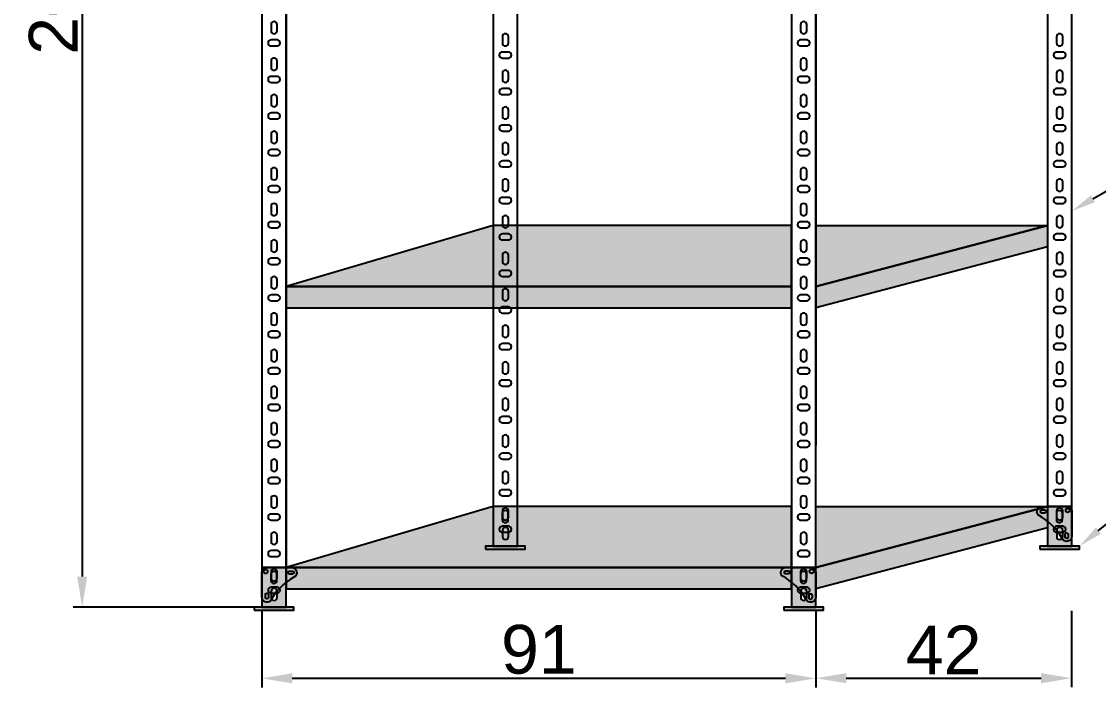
# Model space of a CAD drawing. Header units: millimetres. Extents: x 6614975 to 6624097, y 8742145 to 8746891.
# Drawn here: x 6619856.7 to 6620033.7, y 8743098.1 to 8743207.4 of the extents above; entities that cross this region are included whole.
import ezdxf
from ezdxf import colors
from ezdxf.entities.mleader import LeaderData, LeaderLine
from ezdxf.math import Vec2, Vec3

# ---------------------------------------------------------------- set-up
doc = ezdxf.new("R2010")
doc.units = ezdxf.units.MM
doc.styles.get("Standard").update_dxf_attribs({"font": 'arial.ttf'})
doc.dimstyles.new('ISO-25', dxfattribs={"dimtxt": 8, "dimasz": 5, "dimexe": 1.5, "dimexo": 0.625, "dimtad": 1, "dimtxsty": 'Standard', "dimcen": 2.5, "dimclrd": 1, "dimclre": 1, "dimclrt": 143, "dimadec": 0, "dimazin": 0, "dimtfac": 1, "dimtmove": 0, "dimatfit": 3, "dimfxl": 1, "dimarcsym": 0})

# ---------------------------------------------------------------- blocks, each defined once
blk = doc.blocks.new('UNION-R')
at = {"true_color": 0x939598}
h = blk.add_hatch(color=252, dxfattribs=at)
h.dxf.hatch_style = 1
h.paths.add_polyline_path([(-8.1, 0.43, 0.631348), (-9.24, -1.96, -0.142591), (-2.34, -8.76, 0.79062), (0.43, -8.11), (0.43, -1.03, 0.414), (-1.04, 0.43)])
h.paths.add_polyline_path([(-1.31, -0.68, -1), (-0.15, -0.68, -1)], flags=16)
h.paths.add_polyline_path([(-7.37, -1.43), (-8.24, -1.43, -0.736995), (-8.24, -0.56), (-7.37, -0.56, -1)], flags=16)
h.paths.add_polyline_path([(-0.6, -7.41), (-0.6, -8.28, -1), (-1.47, -8.28), (-1.47, -7.41, -0.736995)], flags=16)
at = {"true_color": 0xffffff}
h = blk.add_hatch(color=7, dxfattribs=at)
h.dxf.hatch_style = 1
h.paths.add_polyline_path([(-8.1, 0.43, 0.631348), (-9.24, -1.96, -0.142591), (-2.34, -8.76, 0.79062), (0.43, -8.11), (0.43, -1.03, 0.414), (-1.04, 0.43)])
h.paths.add_polyline_path([(-7.37, -1.43), (-8.24, -1.43, -0.736995), (-8.24, -0.56), (-7.37, -0.56, -1)], flags=16)
h.paths.add_polyline_path([(-0.15, -0.68, -1), (-1.31, -0.68, -1)], flags=16)
h.paths.add_polyline_path([(-0.6, -7.41), (-0.6, -8.28, -1), (-1.47, -8.28), (-1.47, -7.41, -0.736995)], flags=16)
for points in [[(0.43, -8.11, -0.79062), (-2.34, -8.76, 0.142591), (-9.24, -1.96, -0.631348), (-8.1, 0.43), (-1.04, 0.43, -0.414214), (0.43, -1.04), (0.43, -8.11)], [(-7.37, -0.56, -1), (-7.37, -1.43), (-8.24, -1.43, -0.736995), (-8.24, -0.56), (-7.37, -0.56)], [(-0.6, -8.28, -1), (-1.47, -8.28), (-1.47, -7.41, -0.736995), (-0.6, -7.41), (-0.6, -8.28)]]:
    blk.add_lwpolyline(points, format="xyb")
blk.add_circle((-0.73, -0.68), 0.581)
blk = doc.blocks.new('*D154')
at = {"color": 1, "lineweight": -2, "transparency": 16777216}
for p, q in [((6619895.61, 8743311.26), (6619865.21, 8743311.26)), ((6619895.61, 8743111.26), (6619865.21, 8743111.26))]:
    blk.add_line(p, q, dxfattribs=at)
at = {"color": 1, "linetype": 'Continuous', "lineweight": -2, "transparency": 16777216}
blk.add_line((6619866.71, 8743306.26), (6619866.71, 8743116.26), dxfattribs=at)
at = {"color": 1, "transparency": 16777216}
for points in [[(6619865.87, 8743306.26), (6619867.54, 8743306.26), (6619866.71, 8743311.26)], [(6619865.87, 8743116.26), (6619867.54, 8743116.26), (6619866.71, 8743111.26)]]:
    blk.add_solid(points, dxfattribs=at)
at = {"layer": 'Defpoints', "color": 0, "transparency": 16777216}
for p in [(6619896.23, 8743311.26), (6619866.71, 8743111.26), (6619896.23, 8743111.26)]:
    blk.add_point(p, dxfattribs=at)
at = {"color": 143, "transparency": 16777216, "insert": (6619862, 8743211.26), "char_height": 8, "attachment_point": 5, "rotation": 90}
blk.add_mtext('200', dxfattribs=at)
blk = doc.blocks.new('*D152')
at = {"color": 1, "lineweight": -2, "transparency": 16777216}
for p, q in [((6619896.23, 8743110.64), (6619896.23, 8743098.06)), ((6619987.23, 8743110.64), (6619987.23, 8743098.06))]:
    blk.add_line(p, q, dxfattribs=at)
at = {"color": 1, "linetype": 'Continuous', "lineweight": -2, "transparency": 16777216}
blk.add_line((6619901.23, 8743099.56), (6619982.23, 8743099.56), dxfattribs=at)
at = {"color": 1, "transparency": 16777216}
for points in [[(6619901.23, 8743100.39), (6619901.23, 8743098.72), (6619896.23, 8743099.56)], [(6619982.23, 8743100.39), (6619982.23, 8743098.72), (6619987.23, 8743099.56)]]:
    blk.add_solid(points, dxfattribs=at)
at = {"layer": 'Defpoints', "color": 0, "transparency": 16777216}
for p in [(6619896.23, 8743111.26), (6619987.23, 8743111.26), (6619987.23, 8743099.56)]:
    blk.add_point(p, dxfattribs=at)
at = {"color": 143, "transparency": 16777216, "insert": (6619941.73, 8743104.27), "char_height": 8, "attachment_point": 5}
blk.add_mtext('91', dxfattribs=at)
blk = doc.blocks.new('*D153')
at = {"color": 1, "lineweight": -2, "transparency": 16777216}
for p, q in [((6619987.23, 8743110.64), (6619987.23, 8743098.08)), ((6620029.23, 8743110.64), (6620029.23, 8743098.08))]:
    blk.add_line(p, q, dxfattribs=at)
at = {"color": 1, "linetype": 'Continuous', "lineweight": -2, "transparency": 16777216}
blk.add_line((6619992.23, 8743099.58), (6620024.23, 8743099.58), dxfattribs=at)
at = {"color": 1, "transparency": 16777216}
for points in [[(6619992.23, 8743100.41), (6619992.23, 8743098.74), (6619987.23, 8743099.58)], [(6620024.23, 8743100.41), (6620024.23, 8743098.74), (6620029.23, 8743099.58)]]:
    blk.add_solid(points, dxfattribs=at)
at = {"layer": 'Defpoints', "color": 0, "transparency": 16777216}
for p in [(6619987.23, 8743111.26), (6620029.23, 8743111.26), (6620029.23, 8743099.58)]:
    blk.add_point(p, dxfattribs=at)
at = {"color": 143, "transparency": 16777216, "insert": (6620008.23, 8743104.22), "char_height": 8, "attachment_point": 5}
blk.add_mtext('42', dxfattribs=at)

msp = doc.modelspace()

# ---------------------------------------------------------------- hatches: boundary and pattern name
h = msp.add_hatch(color=8)
h.dxf.hatch_style = 1
h.paths.add_polyline_path([(6619934.235, 8743173.904), (6619900.235, 8743163.904), (6619983.235, 8743163.904), (6619983.235, 8743173.904)])
h = msp.add_hatch(color=8)
h.dxf.hatch_style = 1
h.paths.add_polyline_path([(6620025.287, 8743170.404), (6620025.287, 8743173.904), (6619987.235, 8743163.904), (6619987.235, 8743160.404)])
h = msp.add_hatch(color=8)
h.dxf.hatch_style = 1
h.paths.add_polyline_path([(6620025.287, 8743173.904), (6619987.235, 8743173.904), (6619987.235, 8743163.904)])
h = msp.add_hatch(color=8)
h.dxf.hatch_style = 1
h.paths.add_polyline_path([(6619983.235, 8743160.404), (6619983.235, 8743163.904), (6619900.235, 8743163.904), (6619900.235, 8743160.404)])
h = msp.add_hatch(color=8)
h.dxf.hatch_style = 1
h.paths.add_polyline_path([(6619934.235, 8743127.764), (6619900.235, 8743117.764), (6619983.235, 8743117.764), (6619983.235, 8743127.764)])
at = {"true_color": 0x636466}
h = msp.add_hatch(color=251, dxfattribs=at)
h.dxf.hatch_style = 1
h.paths.add_polyline_path([(6619938.235, 8743127.764), (6619934.235, 8743127.764), (6619934.235, 8743121.264), (6619938.235, 8743121.264)])
h.paths.add_polyline_path([(6619936.748, 8743122.841, -1), (6619935.748, 8743122.841), (6619935.748, 8743123.841, -1), (6619936.748, 8743123.841)], flags=16)
h.paths.add_polyline_path([(6619935.701, 8743125.624), (6619935.701, 8743126.624, -1), (6619936.701, 8743126.624), (6619936.701, 8743125.624, -1)], flags=16)
h.paths.add_polyline_path([(6619939.485, 8743121.264), (6619932.985, 8743121.264), (6619932.985, 8743120.764), (6619939.485, 8743120.764)])
h = msp.add_hatch(color=8)
h.dxf.hatch_style = 1
h.paths.add_polyline_path([(6620025.287, 8743124.264), (6620025.287, 8743127.764), (6619987.235, 8743117.764), (6619987.235, 8743114.264)])
h = msp.add_hatch(color=8)
h.dxf.hatch_style = 1
h.paths.add_polyline_path([(6620025.287, 8743127.764), (6619987.235, 8743127.764), (6619987.235, 8743117.764)])
h = msp.add_hatch(color=251, dxfattribs=at)
h.dxf.hatch_style = 1
h.paths.add_polyline_path([(6620029.287, 8743127.764), (6620025.287, 8743127.764), (6620025.287, 8743121.264), (6620029.287, 8743121.264)])
h.paths.add_polyline_path([(6620027.8, 8743122.841, -1), (6620026.8, 8743122.841), (6620026.8, 8743123.841, -1), (6620027.8, 8743123.841)], flags=16)
h.paths.add_polyline_path([(6620026.753, 8743125.624), (6620026.753, 8743126.624, -1), (6620027.753, 8743126.624), (6620027.753, 8743125.624, -1)], flags=16)
h.paths.add_polyline_path([(6620030.537, 8743121.264), (6620024.037, 8743121.264), (6620024.037, 8743120.764), (6620030.537, 8743120.764)])
h = msp.add_hatch(color=251, dxfattribs=at)
h.dxf.hatch_style = 1
h.paths.add_polyline_path([(6619900.235, 8743117.764), (6619896.235, 8743117.764), (6619896.235, 8743111.264), (6619900.235, 8743111.264)])
h.paths.add_polyline_path([(6619898.748, 8743112.841, -1), (6619897.748, 8743112.841), (6619897.748, 8743113.841, -1), (6619898.748, 8743113.841)], flags=16)
h.paths.add_polyline_path([(6619897.701, 8743115.624), (6619897.701, 8743116.624, -1), (6619898.701, 8743116.624), (6619898.701, 8743115.624, -1)], flags=16)
h.paths.add_polyline_path([(6619901.485, 8743111.264), (6619894.985, 8743111.264), (6619894.985, 8743110.764), (6619901.485, 8743110.764)])
h = msp.add_hatch(color=8)
h.dxf.hatch_style = 1
h.paths.add_polyline_path([(6619983.235, 8743114.264), (6619983.235, 8743117.764), (6619900.235, 8743117.764), (6619900.235, 8743114.264)])
h = msp.add_hatch(color=251, dxfattribs=at)
h.dxf.hatch_style = 1
h.paths.add_polyline_path([(6619987.235, 8743117.764), (6619983.235, 8743117.764), (6619983.235, 8743111.264), (6619987.235, 8743111.264)])
h.paths.add_polyline_path([(6619985.748, 8743112.841, -1), (6619984.748, 8743112.841), (6619984.748, 8743113.841, -1), (6619985.748, 8743113.841)], flags=16)
h.paths.add_polyline_path([(6619984.701, 8743115.624), (6619984.701, 8743116.624, -1), (6619985.701, 8743116.624), (6619985.701, 8743115.624, -1)], flags=16)
h.paths.add_polyline_path([(6619988.485, 8743111.264), (6619981.985, 8743111.264), (6619981.985, 8743110.764), (6619988.485, 8743110.764)])

# ---------------------------------------------------------------- linework, layer by layer
for p, q in [((6619987.235, 8743239.764), (6619987.235, 8743205.764)), ((6619900.235, 8743209.524), (6619900.235, 8743163.904)), ((6619987.235, 8743205.764), (6619987.235, 8743171.764)), ((6619987.235, 8743171.764), (6619987.235, 8743137.764)), ((6619900.235, 8743160.404), (6619900.235, 8743114.784))]:
    msp.add_line(p, q)
for points in [[(6619934.235, 8743121.264), (6619938.235, 8743121.264), (6619938.235, 8743321.264), (6619934.235, 8743321.264)], [(6620025.287, 8743121.264), (6620029.287, 8743121.264), (6620029.287, 8743321.264), (6620025.287, 8743321.264)], [(6619896.235, 8743111.264), (6619900.235, 8743111.264), (6619900.235, 8743311.264), (6619896.235, 8743311.264)], [(6619983.235, 8743111.264), (6619987.235, 8743111.264), (6619987.235, 8743311.264), (6619983.235, 8743311.264)], [(6619987.235, 8743163.904), (6620025.287, 8743173.904), (6620025.287, 8743170.404), (6619987.235, 8743160.404)], [(6619987.235, 8743173.904), (6620025.287, 8743173.904), (6619987.235, 8743163.904)], [(6619900.235, 8743160.404), (6619983.235, 8743160.404), (6619983.235, 8743163.904), (6619900.235, 8743163.904)], [(6619934.235, 8743121.264), (6619938.235, 8743121.264), (6619938.235, 8743127.764), (6619934.235, 8743127.764)], [(6619987.235, 8743117.764), (6620025.287, 8743127.764), (6620025.287, 8743124.264), (6619987.235, 8743114.264)], [(6619987.235, 8743127.764), (6620025.287, 8743127.764), (6619987.235, 8743117.764)], [(6620025.287, 8743121.264), (6620029.287, 8743121.264), (6620029.287, 8743127.764), (6620025.287, 8743127.764)], [(6619932.985, 8743120.764), (6619939.485, 8743120.764), (6619939.485, 8743121.264), (6619932.985, 8743121.264)], [(6620024.037, 8743120.764), (6620030.537, 8743120.764), (6620030.537, 8743121.264), (6620024.037, 8743121.264)], [(6619896.235, 8743111.264), (6619900.235, 8743111.264), (6619900.235, 8743117.764), (6619896.235, 8743117.764)], [(6619900.235, 8743114.264), (6619983.235, 8743114.264), (6619983.235, 8743117.764), (6619900.235, 8743117.764)], [(6619983.235, 8743111.264), (6619987.235, 8743111.264), (6619987.235, 8743117.764), (6619983.235, 8743117.764)], [(6619894.985, 8743110.764), (6619901.485, 8743110.764), (6619901.485, 8743111.264), (6619894.985, 8743111.264)], [(6619981.985, 8743110.764), (6619988.485, 8743110.764), (6619988.485, 8743111.264), (6619981.985, 8743111.264)]]:
    msp.add_lwpolyline(points, close=True)
for points in [[(6619897.735, 8743205.898, 1), (6619898.735, 8743205.898), (6619898.735, 8743206.898, 1), (6619897.735, 8743206.898)], [(6619984.735, 8743205.898, 1), (6619985.735, 8743205.898), (6619985.735, 8743206.898, 1), (6619984.735, 8743206.898)], [(6619935.735, 8743203.898, 1), (6619936.735, 8743203.898), (6619936.735, 8743204.898, 1), (6619935.735, 8743204.898)], [(6620026.787, 8743203.898, 1), (6620027.787, 8743203.898), (6620027.787, 8743204.898, 1), (6620026.787, 8743204.898)], [(6619897.735, 8743204.398, 1), (6619897.735, 8743203.398), (6619898.735, 8743203.398, 1), (6619898.735, 8743204.398)], [(6619984.735, 8743204.398, 1), (6619984.735, 8743203.398), (6619985.735, 8743203.398, 1), (6619985.735, 8743204.398)], [(6619897.735, 8743199.898, 1), (6619898.735, 8743199.898), (6619898.735, 8743200.898, 1), (6619897.735, 8743200.898)], [(6619935.735, 8743202.398, 1), (6619935.735, 8743201.398), (6619936.735, 8743201.398, 1), (6619936.735, 8743202.398)], [(6619984.735, 8743199.898, 1), (6619985.735, 8743199.898), (6619985.735, 8743200.898, 1), (6619984.735, 8743200.898)], [(6620026.787, 8743202.398, 1), (6620026.787, 8743201.398), (6620027.787, 8743201.398, 1), (6620027.787, 8743202.398)], [(6619897.735, 8743198.398, 1), (6619897.735, 8743197.398), (6619898.735, 8743197.398, 1), (6619898.735, 8743198.398)], [(6619935.735, 8743197.898, 1), (6619936.735, 8743197.898), (6619936.735, 8743198.898, 1), (6619935.735, 8743198.898)], [(6619984.735, 8743198.398, 1), (6619984.735, 8743197.398), (6619985.735, 8743197.398, 1), (6619985.735, 8743198.398)], [(6620026.787, 8743197.898, 1), (6620027.787, 8743197.898), (6620027.787, 8743198.898, 1), (6620026.787, 8743198.898)], [(6619935.735, 8743196.398, 1), (6619935.735, 8743195.398), (6619936.735, 8743195.398, 1), (6619936.735, 8743196.398)], [(6620026.787, 8743196.398, 1), (6620026.787, 8743195.398), (6620027.787, 8743195.398, 1), (6620027.787, 8743196.398)], [(6619897.735, 8743193.898, 1), (6619898.735, 8743193.898), (6619898.735, 8743194.898, 1), (6619897.735, 8743194.898)], [(6619984.735, 8743193.898, 1), (6619985.735, 8743193.898), (6619985.735, 8743194.898, 1), (6619984.735, 8743194.898)], [(6619935.735, 8743191.898, 1), (6619936.735, 8743191.898), (6619936.735, 8743192.898, 1), (6619935.735, 8743192.898)], [(6620026.787, 8743191.898, 1), (6620027.787, 8743191.898), (6620027.787, 8743192.898, 1), (6620026.787, 8743192.898)], [(6619897.735, 8743192.398, 1), (6619897.735, 8743191.398), (6619898.735, 8743191.398, 1), (6619898.735, 8743192.398)], [(6619984.735, 8743192.398, 1), (6619984.735, 8743191.398), (6619985.735, 8743191.398, 1), (6619985.735, 8743192.398)], [(6619897.735, 8743187.898, 1), (6619898.735, 8743187.898), (6619898.735, 8743188.898, 1), (6619897.735, 8743188.898)], [(6619935.735, 8743190.398, 1), (6619935.735, 8743189.398), (6619936.735, 8743189.398, 1), (6619936.735, 8743190.398)], [(6619984.735, 8743187.898, 1), (6619985.735, 8743187.898), (6619985.735, 8743188.898, 1), (6619984.735, 8743188.898)], [(6620026.787, 8743190.398, 1), (6620026.787, 8743189.398), (6620027.787, 8743189.398, 1), (6620027.787, 8743190.398)], [(6619935.735, 8743186.033, 1), (6619936.735, 8743186.033), (6619936.735, 8743187.033, 1), (6619935.735, 8743187.033)], [(6620026.787, 8743186.033, 1), (6620027.787, 8743186.033), (6620027.787, 8743187.033, 1), (6620026.787, 8743187.033)], [(6619897.735, 8743186.398, 1), (6619897.735, 8743185.398), (6619898.735, 8743185.398, 1), (6619898.735, 8743186.398)], [(6619984.735, 8743186.398, 1), (6619984.735, 8743185.398), (6619985.735, 8743185.398, 1), (6619985.735, 8743186.398)], [(6619935.735, 8743184.533, 1), (6619935.735, 8743183.533), (6619936.735, 8743183.533, 1), (6619936.735, 8743184.533)], [(6620026.787, 8743184.533, 1), (6620026.787, 8743183.533), (6620027.787, 8743183.533, 1), (6620027.787, 8743184.533)], [(6619897.735, 8743181.898, 1), (6619898.735, 8743181.898), (6619898.735, 8743182.898, 1), (6619897.735, 8743182.898)], [(6619984.735, 8743181.898, 1), (6619985.735, 8743181.898), (6619985.735, 8743182.898, 1), (6619984.735, 8743182.898)], [(6619897.735, 8743180.398, 1), (6619897.735, 8743179.398), (6619898.735, 8743179.398, 1), (6619898.735, 8743180.398)], [(6619935.735, 8743180.033, 1), (6619936.735, 8743180.033), (6619936.735, 8743181.033, 1), (6619935.735, 8743181.033)], [(6619984.735, 8743180.398, 1), (6619984.735, 8743179.398), (6619985.735, 8743179.398, 1), (6619985.735, 8743180.398)], [(6620026.787, 8743180.033, 1), (6620027.787, 8743180.033), (6620027.787, 8743181.033, 1), (6620026.787, 8743181.033)], [(6619935.735, 8743178.533, 1), (6619935.735, 8743177.533), (6619936.735, 8743177.533, 1), (6619936.735, 8743178.533)], [(6620026.787, 8743178.533, 1), (6620026.787, 8743177.533), (6620027.787, 8743177.533, 1), (6620027.787, 8743178.533)], [(6619897.735, 8743176.033, 1), (6619898.735, 8743176.033), (6619898.735, 8743177.033, 1), (6619897.735, 8743177.033)], [(6619984.735, 8743176.033, 1), (6619985.735, 8743176.033), (6619985.735, 8743177.033, 1), (6619984.735, 8743177.033)], [(6619935.735, 8743174.033, 1), (6619936.735, 8743174.033), (6619936.735, 8743175.033, 1), (6619935.735, 8743175.033)], [(6620026.787, 8743174.033, 1), (6620027.787, 8743174.033), (6620027.787, 8743175.033, 1), (6620026.787, 8743175.033)], [(6619897.735, 8743174.533, 1), (6619897.735, 8743173.533), (6619898.735, 8743173.533, 1), (6619898.735, 8743174.533)], [(6619984.735, 8743174.533, 1), (6619984.735, 8743173.533), (6619985.735, 8743173.533, 1), (6619985.735, 8743174.533)], [(6619897.735, 8743170.033, 1), (6619898.735, 8743170.033), (6619898.735, 8743171.033, 1), (6619897.735, 8743171.033)], [(6619935.735, 8743172.533, 1), (6619935.735, 8743171.533), (6619936.735, 8743171.533, 1), (6619936.735, 8743172.533)], [(6619984.735, 8743170.033, 1), (6619985.735, 8743170.033), (6619985.735, 8743171.033, 1), (6619984.735, 8743171.033)], [(6620026.787, 8743172.533, 1), (6620026.787, 8743171.533), (6620027.787, 8743171.533, 1), (6620027.787, 8743172.533)], [(6619935.735, 8743168.033, 1), (6619936.735, 8743168.033), (6619936.735, 8743169.033, 1), (6619935.735, 8743169.033)], [(6620026.787, 8743168.033, 1), (6620027.787, 8743168.033), (6620027.787, 8743169.033, 1), (6620026.787, 8743169.033)], [(6619897.735, 8743168.533, 1), (6619897.735, 8743167.533), (6619898.735, 8743167.533, 1), (6619898.735, 8743168.533)], [(6619984.735, 8743168.533, 1), (6619984.735, 8743167.533), (6619985.735, 8743167.533, 1), (6619985.735, 8743168.533)], [(6619935.735, 8743166.533, 1), (6619935.735, 8743165.533), (6619936.735, 8743165.533, 1), (6619936.735, 8743166.533)], [(6620026.787, 8743166.533, 1), (6620026.787, 8743165.533), (6620027.787, 8743165.533, 1), (6620027.787, 8743166.533)], [(6619897.735, 8743164.033, 1), (6619898.735, 8743164.033), (6619898.735, 8743165.033, 1), (6619897.735, 8743165.033)], [(6619984.735, 8743164.033, 1), (6619985.735, 8743164.033), (6619985.735, 8743165.033, 1), (6619984.735, 8743165.033)], [(6619897.735, 8743162.533, 1), (6619897.735, 8743161.533), (6619898.735, 8743161.533, 1), (6619898.735, 8743162.533)], [(6619935.735, 8743162.033, 1), (6619936.735, 8743162.033), (6619936.735, 8743163.033, 1), (6619935.735, 8743163.033)], [(6619984.735, 8743162.533, 1), (6619984.735, 8743161.533), (6619985.735, 8743161.533, 1), (6619985.735, 8743162.533)], [(6620026.787, 8743162.033, 1), (6620027.787, 8743162.033), (6620027.787, 8743163.033, 1), (6620026.787, 8743163.033)], [(6619897.735, 8743158.033, 1), (6619898.735, 8743158.033), (6619898.735, 8743159.033, 1), (6619897.735, 8743159.033)], [(6619935.735, 8743160.533, 1), (6619935.735, 8743159.533), (6619936.735, 8743159.533, 1), (6619936.735, 8743160.533)], [(6619984.735, 8743158.033, 1), (6619985.735, 8743158.033), (6619985.735, 8743159.033, 1), (6619984.735, 8743159.033)], [(6620026.787, 8743160.533, 1), (6620026.787, 8743159.533), (6620027.787, 8743159.533, 1), (6620027.787, 8743160.533)], [(6619935.735, 8743156.033, 1), (6619936.735, 8743156.033), (6619936.735, 8743157.033, 1), (6619935.735, 8743157.033)], [(6620026.787, 8743156.033, 1), (6620027.787, 8743156.033), (6620027.787, 8743157.033, 1), (6620026.787, 8743157.033)], [(6619897.735, 8743156.533, 1), (6619897.735, 8743155.533), (6619898.735, 8743155.533, 1), (6619898.735, 8743156.533)], [(6619984.735, 8743156.533, 1), (6619984.735, 8743155.533), (6619985.735, 8743155.533, 1), (6619985.735, 8743156.533)], [(6619935.735, 8743154.533, 1), (6619935.735, 8743153.533), (6619936.735, 8743153.533, 1), (6619936.735, 8743154.533)], [(6620026.787, 8743154.533, 1), (6620026.787, 8743153.533), (6620027.787, 8743153.533, 1), (6620027.787, 8743154.533)], [(6619897.735, 8743152.033, 1), (6619898.735, 8743152.033), (6619898.735, 8743153.033, 1), (6619897.735, 8743153.033)], [(6619984.735, 8743152.033, 1), (6619985.735, 8743152.033), (6619985.735, 8743153.033, 1), (6619984.735, 8743153.033)], [(6619897.735, 8743150.533, 1), (6619897.735, 8743149.533), (6619898.735, 8743149.533, 1), (6619898.735, 8743150.533)], [(6619935.735, 8743150.033, 1), (6619936.735, 8743150.033), (6619936.735, 8743151.033, 1), (6619935.735, 8743151.033)], [(6619984.735, 8743150.533, 1), (6619984.735, 8743149.533), (6619985.735, 8743149.533, 1), (6619985.735, 8743150.533)], [(6620026.787, 8743150.033, 1), (6620027.787, 8743150.033), (6620027.787, 8743151.033, 1), (6620026.787, 8743151.033)], [(6619935.735, 8743148.533, 1), (6619935.735, 8743147.533), (6619936.735, 8743147.533, 1), (6619936.735, 8743148.533)], [(6620026.787, 8743148.533, 1), (6620026.787, 8743147.533), (6620027.787, 8743147.533, 1), (6620027.787, 8743148.533)], [(6619897.735, 8743146.033, 1), (6619898.735, 8743146.033), (6619898.735, 8743147.033, 1), (6619897.735, 8743147.033)], [(6619984.735, 8743146.033, 1), (6619985.735, 8743146.033), (6619985.735, 8743147.033, 1), (6619984.735, 8743147.033)], [(6619935.735, 8743144.033, 1), (6619936.735, 8743144.033), (6619936.735, 8743145.033, 1), (6619935.735, 8743145.033)], [(6620026.787, 8743144.033, 1), (6620027.787, 8743144.033), (6620027.787, 8743145.033, 1), (6620026.787, 8743145.033)], [(6619897.735, 8743144.533, 1), (6619897.735, 8743143.533), (6619898.735, 8743143.533, 1), (6619898.735, 8743144.533)], [(6619984.735, 8743144.533, 1), (6619984.735, 8743143.533), (6619985.735, 8743143.533, 1), (6619985.735, 8743144.533)], [(6619897.735, 8743140.033, 1), (6619898.735, 8743140.033), (6619898.735, 8743141.033, 1), (6619897.735, 8743141.033)], [(6619935.735, 8743142.533, 1), (6619935.735, 8743141.533), (6619936.735, 8743141.533, 1), (6619936.735, 8743142.533)], [(6619984.735, 8743140.033, 1), (6619985.735, 8743140.033), (6619985.735, 8743141.033, 1), (6619984.735, 8743141.033)], [(6620026.787, 8743142.533, 1), (6620026.787, 8743141.533), (6620027.787, 8743141.533, 1), (6620027.787, 8743142.533)], [(6619935.735, 8743138.033, 1), (6619936.735, 8743138.033), (6619936.735, 8743139.033, 1), (6619935.735, 8743139.033)], [(6620026.787, 8743138.033, 1), (6620027.787, 8743138.033), (6620027.787, 8743139.033, 1), (6620026.787, 8743139.033)], [(6619897.735, 8743138.533, 1), (6619897.735, 8743137.533), (6619898.735, 8743137.533, 1), (6619898.735, 8743138.533)], [(6619984.735, 8743138.533, 1), (6619984.735, 8743137.533), (6619985.735, 8743137.533, 1), (6619985.735, 8743138.533)], [(6619935.735, 8743136.533, 1), (6619935.735, 8743135.533), (6619936.735, 8743135.533, 1), (6619936.735, 8743136.533)], [(6620026.787, 8743136.533, 1), (6620026.787, 8743135.533), (6620027.787, 8743135.533, 1), (6620027.787, 8743136.533)], [(6619897.735, 8743134.033, 1), (6619898.735, 8743134.033), (6619898.735, 8743135.033, 1), (6619897.735, 8743135.033)], [(6619984.735, 8743134.033, 1), (6619985.735, 8743134.033), (6619985.735, 8743135.033, 1), (6619984.735, 8743135.033)], [(6619897.735, 8743132.533, 1), (6619897.735, 8743131.533), (6619898.735, 8743131.533, 1), (6619898.735, 8743132.533)], [(6619935.735, 8743132.033, 1), (6619936.735, 8743132.033), (6619936.735, 8743133.033, 1), (6619935.735, 8743133.033)], [(6619984.735, 8743132.533, 1), (6619984.735, 8743131.533), (6619985.735, 8743131.533, 1), (6619985.735, 8743132.533)], [(6620026.787, 8743132.033, 1), (6620027.787, 8743132.033), (6620027.787, 8743133.033, 1), (6620026.787, 8743133.033)], [(6619897.735, 8743128.033, 1), (6619898.735, 8743128.033), (6619898.735, 8743129.033, 1), (6619897.735, 8743129.033)], [(6619935.735, 8743130.533, 1), (6619935.735, 8743129.533), (6619936.735, 8743129.533, 1), (6619936.735, 8743130.533)], [(6619984.735, 8743128.033, 1), (6619985.735, 8743128.033), (6619985.735, 8743129.033, 1), (6619984.735, 8743129.033)], [(6620026.787, 8743130.533, 1), (6620026.787, 8743129.533), (6620027.787, 8743129.533, 1), (6620027.787, 8743130.533)], [(6619935.701, 8743125.624, 1), (6619936.701, 8743125.624), (6619936.701, 8743126.624, 1), (6619935.701, 8743126.624)], [(6619935.735, 8743126.033, 1), (6619936.735, 8743126.033), (6619936.735, 8743127.033, 1), (6619935.735, 8743127.033)], [(6620026.753, 8743125.624, 1), (6620027.753, 8743125.624), (6620027.753, 8743126.624, 1), (6620026.753, 8743126.624)], [(6620026.787, 8743126.033, 1), (6620027.787, 8743126.033), (6620027.787, 8743127.033, 1), (6620026.787, 8743127.033)], [(6619897.735, 8743126.533, 1), (6619897.735, 8743125.533), (6619898.735, 8743125.533, 1), (6619898.735, 8743126.533)], [(6619984.735, 8743126.533, 1), (6619984.735, 8743125.533), (6619985.735, 8743125.533, 1), (6619985.735, 8743126.533)], [(6619897.735, 8743122.033, 1), (6619898.735, 8743122.033), (6619898.735, 8743123.033, 1), (6619897.735, 8743123.033)], [(6619935.735, 8743124.533, 1), (6619935.735, 8743123.533), (6619936.735, 8743123.533, 1), (6619936.735, 8743124.533)], [(6619935.748, 8743122.841, 1), (6619936.748, 8743122.841), (6619936.748, 8743123.841, 1), (6619935.748, 8743123.841)], [(6619984.735, 8743122.033, 1), (6619985.735, 8743122.033), (6619985.735, 8743123.033, 1), (6619984.735, 8743123.033)], [(6620026.787, 8743124.533, 1), (6620026.787, 8743123.533), (6620027.787, 8743123.533, 1), (6620027.787, 8743124.533)], [(6620026.8, 8743122.841, 1), (6620027.8, 8743122.841), (6620027.8, 8743123.841, 1), (6620026.8, 8743123.841)], [(6619897.735, 8743120.533, 1), (6619897.735, 8743119.533), (6619898.735, 8743119.533, 1), (6619898.735, 8743120.533)], [(6619984.735, 8743120.533, 1), (6619984.735, 8743119.533), (6619985.735, 8743119.533, 1), (6619985.735, 8743120.533)], [(6619897.701, 8743115.624, 1), (6619898.701, 8743115.624), (6619898.701, 8743116.624, 1), (6619897.701, 8743116.624)], [(6619897.735, 8743116.033, 1), (6619898.735, 8743116.033), (6619898.735, 8743117.033, 1), (6619897.735, 8743117.033)], [(6619984.701, 8743115.624, 1), (6619985.701, 8743115.624), (6619985.701, 8743116.624, 1), (6619984.701, 8743116.624)], [(6619984.735, 8743116.033, 1), (6619985.735, 8743116.033), (6619985.735, 8743117.033, 1), (6619984.735, 8743117.033)], [(6619897.735, 8743114.533, 1), (6619897.735, 8743113.533), (6619898.735, 8743113.533, 1), (6619898.735, 8743114.533)], [(6619897.748, 8743112.841, 1), (6619898.748, 8743112.841), (6619898.748, 8743113.841, 1), (6619897.748, 8743113.841)], [(6619984.735, 8743114.533, 1), (6619984.735, 8743113.533), (6619985.735, 8743113.533, 1), (6619985.735, 8743114.533)], [(6619984.748, 8743112.841, 1), (6619985.748, 8743112.841), (6619985.748, 8743113.841, 1), (6619984.748, 8743113.841)]]:
    msp.add_lwpolyline(points, format="xyb", close=True)
for points in [[(6619934.235, 8743173.904), (6619900.235, 8743163.904), (6619983.235, 8743163.904), (6619983.235, 8743173.904), (6619934.235, 8743173.904)], [(6619934.235, 8743127.764), (6619900.235, 8743117.764), (6619983.235, 8743117.764), (6619983.235, 8743127.764), (6619934.235, 8743127.764)]]:
    msp.add_lwpolyline(points)

# ---------------------------------------------------------------- block references
at = {"color": 18, "lineweight": 211, "true_color": 0x000000, "xscale": 0.5729039759425889, "yscale": 0.5729039759425889, "zscale": 0.5729039759425889}
for p in [(6620029.034, 8743127.518), (6619986.962, 8743117.518)]:
    msp.add_blockref('UNION-R', p, dxfattribs=at)
at = {"color": 18, "lineweight": 211, "true_color": 0x000000, "xscale": 0.5729039759425889, "yscale": 0.5729039759425889, "zscale": 0.5729039759425889, "rotation": 90}
msp.add_blockref('UNION-R', (6619896.48, 8743117.517), dxfattribs=at)

# ---------------------------------------------------------------- dimensions: what is measured, and where the dimension line sits
dim = msp.add_linear_dim(base=(6619866.706, 8743111.264), p1=(6619896.235, 8743311.264), p2=(6619896.235, 8743111.264), angle=90, dimstyle='ISO-25')
dim.commit()
dim.dimension.update_dxf_attribs({"geometry": '*D154', "text_midpoint": (6619861.996, 8743211.264)})
dim = msp.add_linear_dim(base=(6619987.235, 8743099.558), p1=(6619896.235, 8743111.264), p2=(6619987.235, 8743111.264), dimstyle='ISO-25')
dim.commit()
dim.dimension.update_dxf_attribs({"geometry": '*D152', "text_midpoint": (6619941.735, 8743104.268)})
dim = msp.add_linear_dim(base=(6620029.235, 8743099.577), p1=(6619987.235, 8743111.264), p2=(6620029.235, 8743111.264), text='42', dimstyle='ISO-25')
dim.commit()
dim.dimension.update_dxf_attribs({"geometry": '*D153', "text_midpoint": (6620008.235, 8743104.219)})

# ---------------------------------------------------------------- leaders
at = {"color": 152, "true_color": 0x2776bb}
ml = msp.add_multileader_mtext('Standard', dxfattribs=at)
ml.set_content('PARANTE-E: 2mm CINCADO 2 mts', color=(39, 118, 187))
ml.set_leader_properties()
ml.build(insert=Vec2(0, 0))
ctx = ml.context
ctx.base_point, ctx.plane_origin = Vec3(6620048.924, 8743183.027), Vec3(6620029.287, 8743176.297)
notes = []
notes.append((ctx, [(0, (1, 1, 0), (6620040.924, 8743183.027), (1, 0), 8, [(0, [(6620029.287, 8743176.297)], 0, [])])]))
ctx.mtext.insert, ctx.mtext.flow_direction = Vec3(6620050.924, 8743185.061), 5
ml = msp.add_multileader_mtext('Standard', dxfattribs=at)
ml.set_content('PATA-R: 1.5mm/1mm CINCADO REGULABLE ', color=(39, 118, 187))
ml.set_leader_properties()
ml.build(insert=Vec2(0, 0))
ctx = ml.context
ctx.base_point, ctx.plane_origin = Vec3(6620050.174, 8743130.763), Vec3(6620030.537, 8743121.264)
notes.append((ctx, [(0, (1, 1, 0), (6620042.174, 8743130.763), (1, 0), 8, [(0, [(6620030.537, 8743121.264)], 0, [])])]))
ctx.mtext.insert, ctx.mtext.flow_direction = Vec3(6620052.174, 8743132.797), 5
for ctx, leaders in notes:
    for number, flags, end, landing, length, lines in leaders:
        leader = LeaderData()
        leader.index, (leader.has_last_leader_line, leader.has_dogleg_vector, leader.attachment_direction) = number, flags
        leader.last_leader_point, leader.dogleg_vector, leader.dogleg_length = Vec3(end), Vec3(landing), length
        for number, points, colour, breaks in lines:
            line = LeaderLine()
            line.index, line.vertices, line.color, line.breaks = number, Vec3.list(points), colors.encode_raw_color(colour), breaks
            leader.lines.append(line)
        ctx.leaders.append(leader)

doc.saveas('drawing.dxf')
